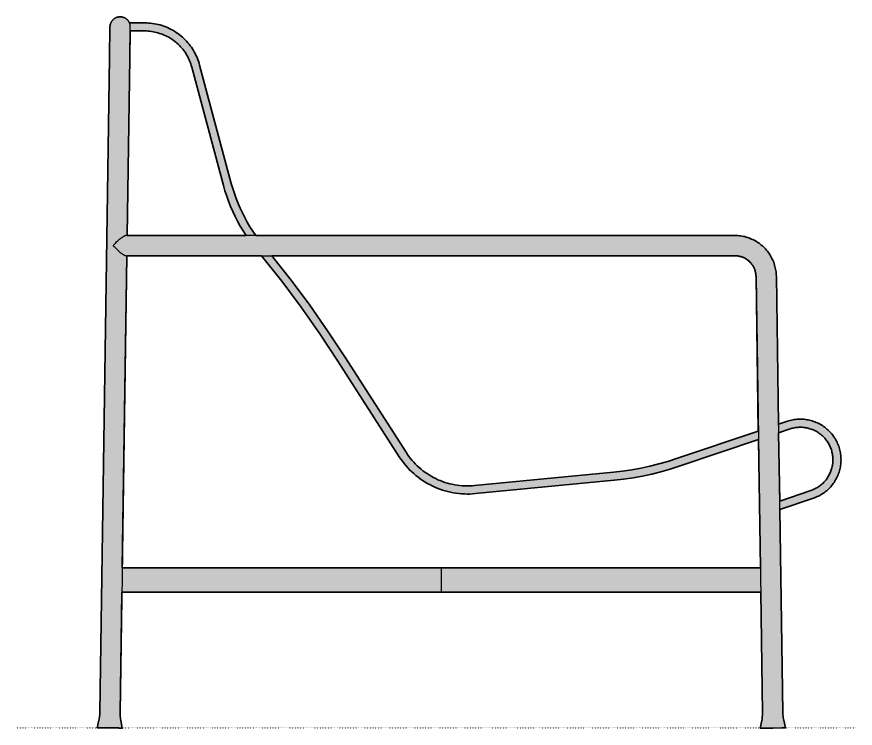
# Model space of a CAD drawing. Header units: millimetres. Extents: x 0 to 2086, y -1158 to 876.
# Drawn here: x 1053 to 2086, y 0 to 876 of the extents above; entities that cross this region are included whole.
import ezdxf

# ---------------------------------------------------------------- set-up
doc = ezdxf.new("R2010")
doc.units = ezdxf.units.MM
doc.linetypes.add('Dots', pattern=[1, 0, -1])
doc.layers.add('Blocks', color=7, linetype='Continuous')
doc.layers.add('Blocks$Fill', color=7, linetype='Continuous', true_color=0xffffff)
for name, color, linetype, lineweight, true_color in [('Blocks$Inner', 7, 'Continuous', 25, 0x007f00), ('Blocks$Outline', 7, 'Continuous', 35, 0xff3f3f), ('Groud', 7, 'Dots', 25, 0x243775)]:
    doc.layers.add(name, color=color, linetype=linetype, lineweight=lineweight, true_color=true_color)

# ---------------------------------------------------------------- blocks, each defined once
blk = doc.blocks.new('Palissade Lounge Chair High Side')
at = {"layer": 'Blocks$Fill', "extrusion": (0, 0, -1)}
h = blk.add_hatch(color=256, dxfattribs=at)
h.paths.add_polyline_path([(-99.1, 0.1), (-101.6, 11.1), (-101.9, 12.7), (-102.1, 14.2), (-102.2, 15.8), (-102.4, 17.4), (-102.4, 19), (-114.9, 863.8), (-115, 864.2), (-115, 864.7), (-115.1, 865.1), (-115.1, 865.5), (-115.2, 865.9), (-115.3, 866.4), (-115.5, 866.8), (-115.6, 867.2), (-115.7, 867.6), (-115.9, 868), (-116.1, 868.4), (-116.2, 868.8), (-116.4, 869.2), (-116.7, 869.5), (-116.9, 869.9), (-117.1, 870.3), (-117.4, 870.6), (-117.6, 870.9), (-117.9, 871.3), (-118.2, 871.6), (-118.5, 871.9), (-118.8, 872.2), (-119.1, 872.5), (-119.4, 872.8), (-119.7, 873.1), (-120.1, 873.3), (-120.4, 873.6), (-120.8, 873.8), (-121.2, 874), (-121.6, 874.2), (-121.9, 874.4), (-122.3, 874.6), (-122.7, 874.8), (-123.1, 874.9), (-123.5, 875.1), (-123.9, 875.2), (-124.3, 875.3), (-124.8, 875.4), (-125.2, 875.5), (-125.6, 875.6), (-126, 875.6), (-126.4, 875.7), (-126.8, 875.7), (-127.2, 875.7), (-127.6, 875.7), (-128, 875.7), (-128.4, 875.7), (-128.8, 875.6), (-129.2, 875.6), (-129.6, 875.5), (-130, 875.4), (-130.4, 875.3), (-130.9, 875.2), (-131.3, 875.1), (-131.7, 875), (-132.1, 874.8), (-132.5, 874.7), (-132.8, 874.5), (-133.2, 874.3), (-133.6, 874.1), (-134, 873.9), (-134.3, 873.6), (-134.7, 873.4), (-135, 873.2), (-135.3, 872.9), (-135.7, 872.6), (-136, 872.3), (-136.3, 872), (-136.6, 871.7), (-136.9, 871.4), (-137.1, 871.1), (-137.4, 870.8), (-137.6, 870.4), (-137.9, 870.1), (-138.1, 869.7), (-138.3, 869.3), (-138.5, 869), (-138.7, 868.6), (-138.9, 868.2), (-160.1, 868.2), (-162.5, 868), (-164.9, 867.8), (-167.3, 867.5), (-169.7, 867.2), (-172.1, 866.7), (-174.4, 866.2), (-176.8, 865.6), (-179.1, 864.9), (-181.4, 864.1), (-183.6, 863.2), (-185.8, 862.3), (-188, 861.3), (-190.2, 860.2), (-192.3, 859.1), (-194.4, 857.8), (-196.4, 856.5), (-198.4, 855.2), (-200.3, 853.7), (-202.2, 852.2), (-204.1, 850.7), (-205.8, 849), (-207.6, 847.4), (-209.2, 845.6), (-210.8, 843.8), (-212.4, 842), (-213.8, 840), (-215.2, 838.1), (-216.6, 836.1), (-217.9, 834), (-219.1, 831.9), (-220.2, 829.8), (-221.2, 827.6), (-222.2, 825.4), (-223.1, 823.2), (-223.9, 820.9), (-224.7, 818.6), (-225.3, 816.3), (-266.2, 664.2), (-268.2, 658), (-270.4, 651.9), (-272.7, 645.9), (-275.3, 640), (-278, 634.1), (-281, 628.4), (-284.1, 622.7), (-287.4, 617.1), (-290.9, 611.7), (-294.6, 606.3), (-886.6, 606.3), (-888.4, 606.2), (-890.1, 606.1), (-891.9, 605.9), (-893.6, 605.6), (-895.4, 605.2), (-897.1, 604.9), (-898.8, 604.4), (-900.5, 603.9), (-902.1, 603.3), (-903.8, 602.7), (-905.4, 602), (-907, 601.3), (-908.6, 600.5), (-910.1, 599.6), (-911.7, 598.7), (-913.1, 597.8), (-914.6, 596.8), (-916, 595.7), (-917.4, 594.6), (-918.7, 593.5), (-920, 592.3), (-921.3, 591), (-922.5, 589.8), (-923.7, 588.4), (-924.8, 587.1), (-925.9, 585.7), (-926.9, 584.2), (-927.8, 582.8), (-928.8, 581.3), (-929.6, 579.7), (-930.5, 578.2), (-931.2, 576.6), (-931.9, 575), (-932.6, 573.3), (-933.2, 571.7), (-933.7, 570), (-934.2, 568.3), (-934.6, 566.6), (-935, 564.9), (-935.3, 563.1), (-935.5, 561.4), (-935.7, 559.6), (-935.8, 557.9), (-935.9, 556.1), (-938.6, 373.8), (-951.3, 378.1), (-952.9, 378.5), (-954.6, 378.9), (-956.3, 379.3), (-958, 379.6), (-959.7, 379.8), (-961.4, 380), (-963.2, 380.1), (-964.9, 380.1), (-966.6, 380.1), (-968.3, 380.1), (-970.1, 380), (-971.8, 379.8), (-973.5, 379.5), (-975.2, 379.2), (-976.9, 378.9), (-978.5, 378.4), (-980.2, 378), (-981.8, 377.4), (-983.5, 376.8), (-985.1, 376.2), (-986.6, 375.5), (-988.2, 374.7), (-989.7, 373.9), (-991.2, 373.1), (-992.7, 372.2), (-994.1, 371.2), (-995.5, 370.2), (-996.9, 369.1), (-998.2, 368), (-999.5, 366.9), (-1000.7, 365.7), (-1001.9, 364.5), (-1003.1, 363.2), (-1004.2, 361.9), (-1005.3, 360.5), (-1006.3, 359.1), (-1007.3, 357.7), (-1008.2, 356.2), (-1009.1, 354.8), (-1009.9, 353.2), (-1010.7, 351.7), (-1011.4, 350.1), (-1012.1, 348.5), (-1012.7, 346.9), (-1013.2, 345.3), (-1013.7, 343.6), (-1014.2, 342), (-1014.5, 340.3), (-1014.9, 338.6), (-1015.1, 336.9), (-1015.3, 335.2), (-1015.5, 333.4), (-1015.5, 331.7), (-1015.6, 330), (-1015.5, 328.3), (-1015.4, 326.5), (-1015.3, 324.8), (-1015.1, 323.1), (-1014.8, 321.4), (-1014.5, 319.7), (-1014.1, 318), (-1013.6, 316.4), (-1013.1, 314.7), (-1012.6, 313.1), (-1011.9, 311.5), (-1011.3, 309.9), (-1010.5, 308.3), (-1009.8, 306.8), (-1008.9, 305.3), (-1008, 303.8), (-1007.1, 302.3), (-1006.1, 300.9), (-1005.1, 299.5), (-1004, 298.2), (-1002.9, 296.9), (-1001.7, 295.6), (-1000.5, 294.4), (-999.2, 293.2), (-997.9, 292), (-996.6, 291), (-995.2, 289.9), (-993.8, 288.9), (-992.4, 288), (-990.9, 287.1), (-989.4, 286.2), (-987.9, 285.4), (-986.3, 284.7), (-984.7, 284), (-983.1, 283.3), (-981.5, 282.8), (-940.1, 268.8), (-943.9, 17.4), (-944, 15.8), (-944.1, 14.2), (-944.4, 12.7), (-944.6, 11.1), (-945, 9.5), (-947.1, 0.1), (-947.1, 0.1), (-947.1, 0.1), (-947.1, 0.1), (-947.1, 0.1), (-947.1, 0.1), (-947.1, 0.1), (-947.1, 0.1), (-947.1, 0.1), (-947.1, 0.1), (-947.1, 0.1), (-947.1, 0.1), (-947.1, 0), (-947, 0), (-947, 0), (-947, 0), (-946.8, 0), (-946.5, 0), (-946, 0), (-942.6, -0.2), (-920.6, -0.5), (-917.2, -0.5), (-916.7, -0.4), (-916.4, -0.4), (-916.3, -0.4), (-916.2, -0.4), (-916.2, -0.4), (-916.2, -0.4), (-916.1, -0.4), (-916.1, -0.4), (-916.1, -0.4), (-916.1, -0.4), (-916.1, -0.4), (-916.1, -0.4), (-916.1, -0.4), (-916.1, -0.4), (-916.1, -0.4), (-916.1, -0.4), (-916.1, -0.4), (-918, 9.1), (-918.3, 10.7), (-918.5, 12.3), (-918.6, 13.9), (-918.8, 15.5), (-918.8, 17.1), (-918.8, 18.6), (-916.6, 167), (-531.8, 167), (-129.6, 167), (-127.4, 17.1), (-127.5, 15.5), (-127.6, 13.9), (-127.8, 12.3), (-128, 10.7), (-128.3, 9.1), (-130.1, -0.4), (-130.1, -0.4), (-130.1, -0.4), (-130.1, -0.4), (-130.1, -0.4), (-130.1, -0.4), (-130.1, -0.4), (-130.1, -0.4), (-130.1, -0.4), (-130.1, -0.4), (-130.1, -0.4), (-130.1, -0.4), (-130, -0.4), (-130, -0.4), (-129.9, -0.3), (-129.5, -0.3), (-129, -0.3), (-125.6, -0.2), (-103.7, 0.2), (-100.2, 0.1), (-99.7, 0.1), (-99.4, 0.1), (-99.3, 0.1), (-99.2, 0.1), (-99.2, 0.1), (-99.2, 0.1), (-99.2, 0.1), (-99.2, 0.1), (-99.1, 0.1), (-99.1, 0.1), (-99.1, 0.1), (-99.1, 0.1), (-99.1, 0.1), (-99.1, 0.1), (-99.1, 0.1)], flags=0)
h.paths.add_polyline_path([(-940, 279.3), (-979.6, 292.7), (-980.9, 293.2), (-982.2, 293.8), (-983.4, 294.4), (-984.6, 295), (-985.8, 295.7), (-987, 296.4), (-988.2, 297.2), (-989.3, 298), (-990.4, 298.8), (-991.5, 299.7), (-992.5, 300.6), (-993.5, 301.5), (-994.5, 302.5), (-995.4, 303.5), (-996.3, 304.6), (-997.2, 305.6), (-998, 306.8), (-998.8, 307.9), (-999.5, 309), (-1000.3, 310.2), (-1000.9, 311.4), (-1001.5, 312.7), (-1002.1, 313.9), (-1002.7, 315.2), (-1003.2, 316.5), (-1003.6, 317.8), (-1004, 319.1), (-1004.4, 320.4), (-1004.7, 321.8), (-1004.9, 323.1), (-1005.2, 324.5), (-1005.3, 325.9), (-1005.5, 327.3), (-1005.5, 328.6), (-1005.6, 330), (-1005.5, 331.4), (-1005.5, 332.8), (-1005.4, 334.2), (-1005.2, 335.5), (-1005, 336.9), (-1004.7, 338.2), (-1004.4, 339.6), (-1004.1, 340.9), (-1003.7, 342.3), (-1003.3, 343.6), (-1002.8, 344.9), (-1002.2, 346.1), (-1001.7, 347.4), (-1001.1, 348.6), (-1000.4, 349.8), (-999.7, 351), (-999, 352.2), (-998.2, 353.3), (-997.4, 354.4), (-996.5, 355.5), (-995.6, 356.6), (-994.7, 357.6), (-993.7, 358.6), (-992.7, 359.5), (-991.7, 360.5), (-990.6, 361.3), (-989.5, 362.2), (-988.4, 363), (-987.3, 363.8), (-986.1, 364.5), (-984.9, 365.2), (-983.7, 365.8), (-982.4, 366.4), (-981.2, 367), (-979.9, 367.5), (-978.6, 368), (-977.3, 368.4), (-975.9, 368.8), (-974.6, 369.1), (-973.3, 369.4), (-971.9, 369.6), (-970.5, 369.8), (-969.2, 370), (-967.8, 370.1), (-966.4, 370.1), (-965, 370.1), (-963.6, 370.1), (-962.3, 370), (-960.9, 369.9), (-959.5, 369.7), (-958.2, 369.5), (-956.8, 369.2), (-955.5, 368.9), (-954.1, 368.5), (-952.8, 368.1), (-938.7, 363.3)], flags=0)
h.paths.add_polyline_path([(-282.5, 606.3), (-275.4, 617.9), (-272.1, 623.8), (-269, 629.8), (-266.1, 636), (-263.4, 642.2), (-261, 648.5), (-258.7, 654.9), (-256.6, 661.3), (-254.8, 667.8), (-215.1, 815.7), (-214.5, 817.7), (-213.8, 819.6), (-213, 821.5), (-212.2, 823.4), (-211.3, 825.3), (-210.3, 827.1), (-209.3, 828.9), (-208.2, 830.7), (-207, 832.4), (-205.8, 834.1), (-204.6, 835.7), (-203.2, 837.3), (-201.9, 838.8), (-200.4, 840.3), (-199, 841.8), (-197.4, 843.2), (-195.9, 844.5), (-194.2, 845.8), (-192.6, 847), (-190.9, 848.2), (-189.1, 849.3), (-187.4, 850.4), (-185.5, 851.4), (-183.7, 852.3), (-181.8, 853.2), (-179.9, 853.9), (-178, 854.7), (-176, 855.3), (-174, 855.9), (-172, 856.5), (-170, 856.9), (-168, 857.3), (-166, 857.6), (-163.9, 857.9), (-161.8, 858.1), (-159.8, 858.2), (-157.7, 858.2), (-139.9, 858.2), (-136.1, 606.3)], flags=0)
h.paths.add_polyline_path([(-913.8, 355), (-804.9, 318.5), (-793.7, 315.3), (-782.3, 312.5), (-770.9, 310.1), (-759.3, 308), (-747.7, 306.3), (-736.1, 305), (-561.7, 288.1), (-558.3, 287.9), (-554.9, 287.9), (-551.5, 288), (-548, 288.2), (-544.6, 288.5), (-541.2, 288.9), (-537.8, 289.5), (-534.5, 290.1), (-531.1, 290.9), (-527.8, 291.8), (-524.6, 292.8), (-521.3, 293.9), (-518.1, 295.2), (-515, 296.5), (-511.8, 297.9), (-508.8, 299.5), (-505.8, 301.1), (-502.8, 302.9), (-500, 304.7), (-497.1, 306.7), (-494.4, 308.7), (-491.7, 310.9), (-489.1, 313.1), (-486.6, 315.4), (-484.1, 317.8), (-481.8, 320.3), (-479.5, 322.9), (-477.3, 325.5), (-475.2, 328.3), (-473.2, 331), (-471.3, 333.9), (-373.6, 485.1), (-350.5, 517.9), (-326.5, 550), (-301.6, 581.3), (-135.8, 581.3), (-130, 197), (-523.1, 197), (-916.2, 197)], flags=0)
h.paths.add_polyline_path([(-314.5, 581.3), (-361, 520.5), (-383, 489.1), (-404.1, 457.1), (-481.5, 336.7), (-483.3, 334.2), (-485.1, 331.8), (-487.1, 329.4), (-489.2, 327.1), (-491.3, 324.8), (-493.5, 322.7), (-495.7, 320.6), (-498.1, 318.6), (-500.5, 316.7), (-503, 314.8), (-505.5, 313.1), (-508.1, 311.4), (-510.8, 309.8), (-513.5, 308.3), (-516.2, 306.9), (-519, 305.6), (-521.8, 304.4), (-524.7, 303.3), (-527.6, 302.3), (-530.6, 301.4), (-533.6, 300.6), (-536.6, 299.9), (-539.6, 299.3), (-542.7, 298.8), (-545.7, 298.4), (-548.8, 298.2), (-551.9, 298), (-555, 297.9), (-558, 297.9), (-561.1, 298.1), (-564.2, 298.3), (-746.5, 316.2), (-757.7, 317.9), (-768.9, 319.9), (-780.1, 322.3), (-791.1, 325), (-802.1, 328.1), (-812.9, 331.6), (-913.7, 365.5), (-910.8, 556.6), (-910.8, 557.5), (-910.7, 558.4), (-910.6, 559.3), (-910.4, 560.2), (-910.2, 561.1), (-910, 561.9), (-909.8, 562.8), (-909.5, 563.7), (-909.2, 564.5), (-908.9, 565.4), (-908.5, 566.2), (-908.1, 567), (-907.7, 567.8), (-907.2, 568.6), (-906.8, 569.3), (-906.3, 570.1), (-905.8, 570.8), (-905.2, 571.5), (-904.6, 572.2), (-904, 572.9), (-903.4, 573.5), (-902.8, 574.2), (-902.1, 574.8), (-901.4, 575.4), (-900.7, 575.9), (-900, 576.5), (-899.3, 577), (-898.5, 577.5), (-897.7, 577.9), (-897, 578.4), (-896.2, 578.8), (-895.3, 579.1), (-894.5, 579.5), (-893.7, 579.8), (-892.8, 580.1), (-892, 580.4), (-891.1, 580.6), (-890.2, 580.8), (-889.3, 581), (-888.4, 581.1), (-887.6, 581.2), (-886.7, 581.3), (-885.8, 581.3), (-884.9, 581.3)], flags=0)
at = {"layer": 'Blocks$Inner'}
for points in [[(136.1, 606.3), (139.4, 825.1), (139.9, 863), (139.9, 863.4), (139.9, 863.8), (139.9, 864.2), (139.8, 864.7), (139.8, 865.1), (139.7, 865.5), (139.6, 865.9), (139.6, 866.3), (139.4, 866.7), (139.3, 867.1), (139.2, 867.4), (139, 867.8), (138.9, 868.2), (138.7, 868.6), (138.5, 869), (138.3, 869.3), (138.1, 869.7), (137.9, 870.1), (137.6, 870.4), (137.4, 870.8), (137.1, 871.1), (136.9, 871.4), (136.6, 871.7), (136.3, 872), (136, 872.3), (135.7, 872.6), (135.3, 872.9), (135, 873.2), (134.7, 873.4), (134.3, 873.6), (134, 873.9), (133.6, 874.1), (133.2, 874.3), (132.8, 874.5), (132.5, 874.7), (132.1, 874.8), (131.7, 875), (131.3, 875.1), (130.9, 875.2), (130.4, 875.3), (130, 875.4), (129.6, 875.5), (129.2, 875.6), (128.8, 875.6), (128.4, 875.7), (128, 875.7), (127.6, 875.7), (127.2, 875.7), (126.8, 875.7), (126.4, 875.7), (126, 875.6), (125.6, 875.6), (125.2, 875.5), (124.8, 875.4), (124.3, 875.3), (123.9, 875.2), (123.5, 875.1), (123.1, 874.9), (122.7, 874.8), (122.3, 874.6), (121.9, 874.4), (121.6, 874.2), (121.2, 874), (120.8, 873.8), (120.4, 873.6), (120.1, 873.3), (119.7, 873.1), (119.4, 872.8), (119.1, 872.5), (118.8, 872.2), (118.5, 871.9), (118.2, 871.6), (117.9, 871.3), (117.6, 870.9), (117.4, 870.6), (117.1, 870.3), (116.9, 869.9), (116.7, 869.5), (116.4, 869.2), (116.2, 868.8), (116.1, 868.4), (115.9, 868), (115.7, 867.6), (115.6, 867.2), (115.5, 866.8), (115.3, 866.4), (115.2, 865.9), (115.1, 865.5), (115.1, 865.1), (115, 864.7), (115, 864.2), (114.9, 863.8), (114.9, 863.4), (114.4, 825.5), (102.4, 19), (102.4, 17.4), (102.2, 15.8), (102.1, 14.2), (101.9, 12.7), (101.6, 11.1), (101.3, 9.5), (99.1, 0.1)], [(294.6, 606.3), (290.9, 611.7), (287.4, 617.1), (284.1, 622.7), (281, 628.4), (278, 634.1), (275.3, 640), (272.7, 645.9), (270.4, 651.9), (268.2, 658), (266.2, 664.2), (264.4, 670.4), (225.3, 816.3), (224.7, 818.6), (223.9, 820.9), (223.1, 823.2), (222.2, 825.4), (221.2, 827.6), (220.2, 829.8), (219.1, 831.9), (217.9, 834), (216.6, 836.1), (215.2, 838.1), (213.8, 840), (212.4, 842), (210.8, 843.8), (209.2, 845.6), (207.6, 847.4), (205.8, 849), (204.1, 850.7), (202.2, 852.2), (200.3, 853.7), (198.4, 855.2), (196.4, 856.5), (194.4, 857.8), (192.3, 859.1), (190.2, 860.2), (188, 861.3), (185.8, 862.3), (183.6, 863.2), (181.4, 864.1), (179.1, 864.9), (176.8, 865.6), (174.4, 866.2), (172.1, 866.7), (169.7, 867.2), (167.3, 867.5), (164.9, 867.8), (162.5, 868), (160.1, 868.2), (157.7, 868.2), (138.9, 868.2)], [(282.5, 606.3), (278.8, 612), (275.4, 617.9), (272.1, 623.8), (269, 629.8), (266.1, 636), (263.4, 642.2), (261, 648.5), (258.7, 654.9), (256.6, 661.3), (254.8, 667.8), (215.7, 813.7), (215.1, 815.7), (214.5, 817.7), (213.8, 819.6), (213, 821.5), (212.2, 823.4), (211.3, 825.3), (210.3, 827.1), (209.3, 828.9), (208.2, 830.7), (207, 832.4), (205.8, 834.1), (204.6, 835.7), (203.2, 837.3), (201.9, 838.8), (200.4, 840.3), (199, 841.8), (197.4, 843.2), (195.9, 844.5), (194.2, 845.8), (192.6, 847), (190.9, 848.2), (189.1, 849.3), (187.4, 850.4), (185.5, 851.4), (183.7, 852.3), (181.8, 853.2), (179.9, 853.9), (178, 854.7), (176, 855.3), (174, 855.9), (172, 856.5), (170, 856.9), (168, 857.3), (166, 857.6), (163.9, 857.9), (161.8, 858.1), (159.8, 858.2), (157.7, 858.2), (139.9, 858.2)], [(916.1, -0.4), (916.1, -0.4), (916.1, -0.4), (916.1, -0.4), (916.1, -0.4), (916.1, -0.4), (916.1, -0.4), (916.1, -0.4), (916.1, -0.4), (916.1, -0.4), (916.2, -0.4), (916.2, -0.4), (916.2, -0.4), (916.3, -0.4), (916.4, -0.3), (916.7, -0.3), (917.2, -0.3), (920.6, -0.2), (931.6, 0.1), (942.6, 0.2), (946, 0.1), (946.5, 0.1), (946.8, 0.1), (947, 0.1), (947, 0.1), (947, 0.1), (947.1, 0.1), (947.1, 0.1), (947.1, 0.1), (947.1, 0.1), (947.1, 0.1), (947.1, 0.1), (947.1, 0.1), (947.1, 0.1), (947.1, 0.1), (947.1, 0.1), (947.1, 0.1), (947.1, 0.1), (945, 9.5), (944.6, 11.1), (944.4, 12.7), (944.1, 14.2), (944, 15.8), (943.9, 17.4), (943.8, 19), (935.9, 556.1), (935.8, 557.9), (935.7, 559.6), (935.5, 561.4), (935.3, 563.1), (935, 564.9), (934.6, 566.6), (934.2, 568.3), (933.7, 570), (933.2, 571.7), (932.6, 573.3), (931.9, 575), (931.2, 576.6), (930.5, 578.2), (929.6, 579.7), (928.8, 581.3), (927.8, 582.8), (926.9, 584.2), (925.9, 585.7), (924.8, 587.1), (923.7, 588.4), (922.5, 589.8), (921.3, 591), (920, 592.3), (918.7, 593.5), (917.4, 594.6), (916, 595.7), (914.6, 596.8), (913.1, 597.8), (911.7, 598.7), (910.1, 599.6), (908.6, 600.5), (907, 601.3), (905.4, 602), (903.8, 602.7), (902.1, 603.3), (900.5, 603.9), (898.8, 604.4), (897.1, 604.9), (895.4, 605.2), (893.6, 605.6), (891.9, 605.9), (890.1, 606.1), (888.4, 606.2), (886.6, 606.3), (884.9, 606.3), (217.3, 606.3), (198.6, 606.3), (135.1, 606.3), (135, 606.3), (135, 606.3), (134.9, 606.3), (134.8, 606.3), (134.7, 606.3), (134.7, 606.3), (134.6, 606.3), (134.5, 606.3), (134.5, 606.3), (134.4, 606.2), (134.2, 606.2), (134.1, 606.2), (134, 606.1), (133.8, 606), (133.6, 606), (133.4, 605.9), (133.2, 605.8), (132.8, 605.6), (132.4, 605.4), (131.9, 605.1), (131.4, 604.9), (131, 604.6), (130.5, 604.3), (130, 603.9), (129.4, 603.5), (128.3, 602.8), (127.1, 601.8), (125.9, 600.8), (124.7, 599.8), (123.6, 598.8), (122.3, 597.7), (121.1, 596.5), (119.9, 595.3), (118.8, 594.1), (119, 593.8), (120.1, 592.6), (121.3, 591.4), (122.5, 590.2), (123.7, 589), (124.9, 588), (126, 587), (127.2, 586), (128.4, 585), (129.5, 584.2), (130.5, 583.5), (131, 583.1), (131.4, 582.9), (131.9, 582.6), (132.3, 582.3), (132.7, 582.1), (132.9, 582), (133.1, 581.9), (133.3, 581.8), (133.4, 581.7), (133.6, 581.7), (133.8, 581.6), (134, 581.5), (134.1, 581.5), (134.2, 581.5), (134.3, 581.4), (134.4, 581.4), (134.4, 581.4), (134.5, 581.4), (134.6, 581.4), (134.6, 581.4), (134.7, 581.4), (134.7, 581.3), (134.8, 581.3), (134.9, 581.3), (134.9, 581.3), (198.6, 581.3), (217.3, 581.3), (884.9, 581.3), (885.8, 581.3), (886.7, 581.3), (887.6, 581.2), (888.4, 581.1), (889.3, 581), (890.2, 580.8), (891.1, 580.6), (892, 580.4), (892.8, 580.1), (893.7, 579.8), (894.5, 579.5), (895.3, 579.1), (896.2, 578.8), (897, 578.4), (897.7, 577.9), (898.5, 577.5), (899.3, 577), (900, 576.5), (900.7, 575.9), (901.4, 575.4), (902.1, 574.8), (902.8, 574.2), (903.4, 573.5), (904, 572.9), (904.6, 572.2), (905.2, 571.5), (905.8, 570.8), (906.3, 570.1), (906.8, 569.3), (907.2, 568.6), (907.7, 567.8), (908.1, 567), (908.5, 566.2), (908.9, 565.4), (909.2, 564.5), (909.5, 563.7), (909.8, 562.8), (910, 561.9), (910.2, 561.1), (910.4, 560.2), (910.6, 559.3), (910.7, 558.4), (910.8, 557.5), (910.8, 556.6), (910.9, 555.7), (918.8, 18.6), (918.8, 17.1), (918.8, 15.5), (918.6, 13.9), (918.5, 12.3), (918.3, 10.7), (918, 9.1), (916.1, -0.4), (916.1, -0.4), (916.1, -0.4), (916.1, -0.4), (916.1, -0.4), (916.1, -0.4), (916.1, -0.4), (916.1, -0.4), (916.1, -0.4), (916.1, -0.4), (916.1, -0.4), (916.2, -0.4), (916.2, -0.4), (916.2, -0.4), (916.3, -0.4), (916.4, -0.4), (916.7, -0.4), (917.2, -0.5), (920.6, -0.5), (931.6, -0.4), (942.6, -0.2), (946, 0), (946.5, 0), (946.8, 0), (947, 0), (947, 0), (947, 0), (947.1, 0), (947.1, 0.1), (947.1, 0.1), (947.1, 0.1), (947.1, 0.1), (947.1, 0.1), (947.1, 0.1), (947.1, 0.1), (947.1, 0.1), (947.1, 0.1), (947.1, 0.1)], [(135.8, 581.3), (127.4, 18.6), (127.4, 17.1), (127.5, 15.5), (127.6, 13.9), (127.8, 12.3), (128, 10.7), (128.3, 9.1), (130.1, -0.4), (130.1, -0.4), (130.1, -0.4), (130.1, -0.4), (130.1, -0.4), (130.1, -0.4), (130.1, -0.4), (130.1, -0.4), (130.1, -0.4), (130.1, -0.4), (130.1, -0.4), (130.1, -0.4), (130, -0.4), (130, -0.4), (129.9, -0.3), (129.5, -0.3), (129, -0.3), (125.6, -0.2), (103.7, 0.2), (100.2, 0.1), (99.7, 0.1), (99.4, 0.1), (99.3, 0.1), (99.2, 0.1), (99.2, 0.1), (99.2, 0.1), (99.2, 0.1), (99.2, 0.1), (99.1, 0.1), (99.1, 0.1), (99.1, 0.1), (99.1, 0.1), (99.1, 0.1), (99.1, 0.1), (99.1, 0.1), (99.1, 0.1), (99.1, 0.1), (99.1, 0.1), (99.1, 0.1), (99.1, 0.1), (99.1, 0.1), (99.1, 0.1), (99.1, 0.1), (99.2, 0.1), (99.2, 0.1), (99.2, 0), (99.2, 0), (99.2, 0), (99.3, 0), (99.4, 0), (99.7, 0), (100.2, 0), (103.7, -0.2), (125.6, -0.5), (129, -0.5), (129.5, -0.4), (129.9, -0.4), (130, -0.4), (130, -0.4), (130.1, -0.4), (130.1, -0.4), (130.1, -0.4), (130.1, -0.4), (130.1, -0.4), (130.1, -0.4), (130.1, -0.4), (130.1, -0.4), (130.1, -0.4), (130.1, -0.4), (130.1, -0.4), (130.1, -0.4)], [(913.8, 355), (816.1, 322.1), (804.9, 318.5), (793.7, 315.3), (782.3, 312.5), (770.9, 310.1), (759.3, 308), (747.7, 306.3), (736.1, 305), (565.2, 288.4), (561.7, 288.1), (558.3, 287.9), (554.9, 287.9), (551.5, 288), (548, 288.2), (544.6, 288.5), (541.2, 288.9), (537.8, 289.5), (534.5, 290.1), (531.1, 290.9), (527.8, 291.8), (524.6, 292.8), (521.3, 293.9), (518.1, 295.2), (515, 296.5), (511.8, 297.9), (508.8, 299.5), (505.8, 301.1), (502.8, 302.9), (500, 304.7), (497.1, 306.7), (494.4, 308.7), (491.7, 310.9), (489.1, 313.1), (486.6, 315.4), (484.1, 317.8), (481.8, 320.3), (479.5, 322.9), (477.3, 325.5), (475.2, 328.3), (473.2, 331), (471.3, 333.9), (395.7, 451.7), (373.6, 485.1), (350.5, 517.9), (326.5, 550), (301.6, 581.3)], [(913.7, 365.5), (812.9, 331.6), (802.1, 328.1), (791.1, 325), (780.1, 322.3), (768.9, 319.9), (757.7, 317.9), (746.5, 316.2), (735.1, 314.9), (564.2, 298.3), (561.1, 298.1), (558, 297.9), (555, 297.9), (551.9, 298), (548.8, 298.2), (545.7, 298.4), (542.7, 298.8), (539.6, 299.3), (536.6, 299.9), (533.6, 300.6), (530.6, 301.4), (527.6, 302.3), (524.7, 303.3), (521.8, 304.4), (519, 305.6), (516.2, 306.9), (513.5, 308.3), (510.8, 309.8), (508.1, 311.4), (505.5, 313.1), (503, 314.8), (500.5, 316.7), (498.1, 318.6), (495.7, 320.6), (493.5, 322.7), (491.3, 324.8), (489.2, 327.1), (487.1, 329.4), (485.1, 331.8), (483.3, 334.2), (481.5, 336.7), (479.7, 339.3), (404.1, 457.1), (383, 489.1), (361, 520.5), (338.1, 551.2), (314.5, 581.3)], [(940.1, 268.8), (981.5, 282.8), (983.1, 283.3), (984.7, 284), (986.3, 284.7), (987.9, 285.4), (989.4, 286.2), (990.9, 287.1), (992.4, 288), (993.8, 288.9), (995.2, 289.9), (996.6, 291), (997.9, 292), (999.2, 293.2), (1000.5, 294.4), (1001.7, 295.6), (1002.9, 296.9), (1004, 298.2), (1005.1, 299.5), (1006.1, 300.9), (1007.1, 302.3), (1008, 303.8), (1008.9, 305.3), (1009.8, 306.8), (1010.5, 308.3), (1011.3, 309.9), (1011.9, 311.5), (1012.6, 313.1), (1013.1, 314.7), (1013.6, 316.4), (1014.1, 318), (1014.5, 319.7), (1014.8, 321.4), (1015.1, 323.1), (1015.3, 324.8), (1015.4, 326.5), (1015.5, 328.3), (1015.6, 330), (1015.5, 331.7), (1015.5, 333.4), (1015.3, 335.2), (1015.1, 336.9), (1014.9, 338.6), (1014.5, 340.3), (1014.2, 342), (1013.7, 343.6), (1013.2, 345.3), (1012.7, 346.9), (1012.1, 348.5), (1011.4, 350.1), (1010.7, 351.7), (1009.9, 353.2), (1009.1, 354.8), (1008.2, 356.2), (1007.3, 357.7), (1006.3, 359.1), (1005.3, 360.5), (1004.2, 361.9), (1003.1, 363.2), (1001.9, 364.5), (1000.7, 365.7), (999.5, 366.9), (998.2, 368), (996.9, 369.1), (995.5, 370.2), (994.1, 371.2), (992.7, 372.2), (991.2, 373.1), (989.7, 373.9), (988.2, 374.7), (986.6, 375.5), (985.1, 376.2), (983.5, 376.8), (981.8, 377.4), (980.2, 378), (978.5, 378.4), (976.9, 378.9), (975.2, 379.2), (973.5, 379.5), (971.8, 379.8), (970.1, 380), (968.3, 380.1), (966.6, 380.1), (964.9, 380.1), (963.2, 380.1), (961.4, 380), (959.7, 379.8), (958, 379.6), (956.3, 379.3), (954.6, 378.9), (952.9, 378.5), (951.3, 378.1), (949.6, 377.5), (938.6, 373.8)], [(940, 279.3), (978.3, 292.2), (979.6, 292.7), (980.9, 293.2), (982.2, 293.8), (983.4, 294.4), (984.6, 295), (985.8, 295.7), (987, 296.4), (988.2, 297.2), (989.3, 298), (990.4, 298.8), (991.5, 299.7), (992.5, 300.6), (993.5, 301.5), (994.5, 302.5), (995.4, 303.5), (996.3, 304.6), (997.2, 305.6), (998, 306.8), (998.8, 307.9), (999.5, 309), (1000.3, 310.2), (1000.9, 311.4), (1001.5, 312.7), (1002.1, 313.9), (1002.7, 315.2), (1003.2, 316.5), (1003.6, 317.8), (1004, 319.1), (1004.4, 320.4), (1004.7, 321.8), (1004.9, 323.1), (1005.2, 324.5), (1005.3, 325.9), (1005.5, 327.3), (1005.5, 328.6), (1005.6, 330), (1005.5, 331.4), (1005.5, 332.8), (1005.4, 334.2), (1005.2, 335.5), (1005, 336.9), (1004.7, 338.2), (1004.4, 339.6), (1004.1, 340.9), (1003.7, 342.3), (1003.3, 343.6), (1002.8, 344.9), (1002.2, 346.1), (1001.7, 347.4), (1001.1, 348.6), (1000.4, 349.8), (999.7, 351), (999, 352.2), (998.2, 353.3), (997.4, 354.4), (996.5, 355.5), (995.6, 356.6), (994.7, 357.6), (993.7, 358.6), (992.7, 359.5), (991.7, 360.5), (990.6, 361.3), (989.5, 362.2), (988.4, 363), (987.3, 363.8), (986.1, 364.5), (984.9, 365.2), (983.7, 365.8), (982.4, 366.4), (981.2, 367), (979.9, 367.5), (978.6, 368), (977.3, 368.4), (975.9, 368.8), (974.6, 369.1), (973.3, 369.4), (971.9, 369.6), (970.5, 369.8), (969.2, 370), (967.8, 370.1), (966.4, 370.1), (965, 370.1), (963.6, 370.1), (962.3, 370), (960.9, 369.9), (959.5, 369.7), (958.2, 369.5), (956.8, 369.2), (955.5, 368.9), (954.1, 368.5), (952.8, 368.1), (938.7, 363.3)], [(130, 197), (523.1, 197)], [(916.2, 197), (523.1, 197), (523.1, 167)], [(916.6, 167), (531.8, 167), (523.1, 167), (513.4, 167), (129.6, 167)]]:
    blk.add_lwpolyline(points, dxfattribs=at)
at = {"layer": 'Blocks$Outline'}
for points in [[(99.1, 0.1), (101.3, 9.5), (101.6, 11.1), (101.9, 12.7), (102.1, 14.2), (102.2, 15.8), (102.4, 17.4), (102.4, 19), (114.4, 825.5), (114.9, 863.4), (114.9, 863.8), (115, 864.2), (115, 864.7), (115.1, 865.1), (115.1, 865.5), (115.2, 865.9), (115.3, 866.4), (115.5, 866.8), (115.6, 867.2), (115.7, 867.6), (115.9, 868), (116.1, 868.4), (116.2, 868.8), (116.4, 869.2), (116.7, 869.5), (116.9, 869.9), (117.1, 870.3), (117.4, 870.6), (117.6, 870.9), (117.9, 871.3), (118.2, 871.6), (118.5, 871.9), (118.8, 872.2), (119.1, 872.5), (119.4, 872.8), (119.7, 873.1), (120.1, 873.3), (120.4, 873.6), (120.8, 873.8), (121.2, 874), (121.6, 874.2), (121.9, 874.4), (122.3, 874.6), (122.7, 874.8), (123.1, 874.9), (123.5, 875.1), (123.9, 875.2), (124.3, 875.3), (124.8, 875.4), (125.2, 875.5), (125.6, 875.6), (126, 875.6), (126.4, 875.7), (126.8, 875.7), (127.2, 875.7), (127.6, 875.7), (128, 875.7), (128.4, 875.7), (128.8, 875.6), (129.2, 875.6), (129.6, 875.5), (130, 875.4), (130.4, 875.3), (130.9, 875.2), (131.3, 875.1), (131.7, 875), (132.1, 874.8), (132.5, 874.7), (132.8, 874.5), (133.2, 874.3), (133.6, 874.1), (134, 873.9), (134.3, 873.6), (134.7, 873.4), (135, 873.2), (135.3, 872.9), (135.7, 872.6), (136, 872.3), (136.3, 872), (136.6, 871.7), (136.9, 871.4), (137.1, 871.1), (137.4, 870.8), (137.6, 870.4), (137.9, 870.1), (138.1, 869.7), (138.3, 869.3), (138.5, 869), (138.7, 868.6), (138.9, 868.2)], [(138.9, 868.2), (157.7, 868.2), (160.1, 868.2), (162.5, 868), (164.9, 867.8), (167.3, 867.5), (169.7, 867.2), (172.1, 866.7), (174.4, 866.2), (176.8, 865.6), (179.1, 864.9), (181.4, 864.1), (183.6, 863.2), (185.8, 862.3), (188, 861.3), (190.2, 860.2), (192.3, 859.1), (194.4, 857.8), (196.4, 856.5), (198.4, 855.2), (200.3, 853.7), (202.2, 852.2), (204.1, 850.7), (205.8, 849), (207.6, 847.4), (209.2, 845.6), (210.8, 843.8), (212.4, 842), (213.8, 840), (215.2, 838.1), (216.6, 836.1), (217.9, 834), (219.1, 831.9), (220.2, 829.8), (221.2, 827.6), (222.2, 825.4), (223.1, 823.2), (223.9, 820.9), (224.7, 818.6), (225.3, 816.3), (264.4, 670.4), (266.2, 664.2), (268.2, 658), (270.4, 651.9), (272.7, 645.9), (275.3, 640), (278, 634.1), (281, 628.4), (284.1, 622.7), (287.4, 617.1), (290.9, 611.7), (294.6, 606.3)], [(139.9, 858.2), (139.4, 825.1), (136.1, 606.3)], [(282.5, 606.3), (278.8, 612), (275.4, 617.9), (272.1, 623.8), (269, 629.8), (266.1, 636), (263.4, 642.2), (261, 648.5), (258.7, 654.9), (256.6, 661.3), (254.8, 667.8), (215.7, 813.7), (215.1, 815.7), (214.5, 817.7), (213.8, 819.6), (213, 821.5), (212.2, 823.4), (211.3, 825.3), (210.3, 827.1), (209.3, 828.9), (208.2, 830.7), (207, 832.4), (205.8, 834.1), (204.6, 835.7), (203.2, 837.3), (201.9, 838.8), (200.4, 840.3), (199, 841.8), (197.4, 843.2), (195.9, 844.5), (194.2, 845.8), (192.6, 847), (190.9, 848.2), (189.1, 849.3), (187.4, 850.4), (185.5, 851.4), (183.7, 852.3), (181.8, 853.2), (179.9, 853.9), (178, 854.7), (176, 855.3), (174, 855.9), (172, 856.5), (170, 856.9), (168, 857.3), (166, 857.6), (163.9, 857.9), (161.8, 858.1), (159.8, 858.2), (157.7, 858.2), (139.9, 858.2)], [(136.1, 606.3), (198.6, 606.3), (217.3, 606.3), (282.5, 606.3)], [(294.6, 606.3), (884.9, 606.3), (886.6, 606.3), (888.4, 606.2), (890.1, 606.1), (891.9, 605.9), (893.6, 605.6), (895.4, 605.2), (897.1, 604.9), (898.8, 604.4), (900.5, 603.9), (902.1, 603.3), (903.8, 602.7), (905.4, 602), (907, 601.3), (908.6, 600.5), (910.1, 599.6), (911.7, 598.7), (913.1, 597.8), (914.6, 596.8), (916, 595.7), (917.4, 594.6), (918.7, 593.5), (920, 592.3), (921.3, 591), (922.5, 589.8), (923.7, 588.4), (924.8, 587.1), (925.9, 585.7), (926.9, 584.2), (927.8, 582.8), (928.8, 581.3), (929.6, 579.7), (930.5, 578.2), (931.2, 576.6), (931.9, 575), (932.6, 573.3), (933.2, 571.7), (933.7, 570), (934.2, 568.3), (934.6, 566.6), (935, 564.9), (935.3, 563.1), (935.5, 561.4), (935.7, 559.6), (935.8, 557.9), (935.9, 556.1), (938.6, 373.8)], [(135.8, 581.3), (130, 197)], [(301.6, 581.3), (217.3, 581.3), (198.6, 581.3), (135.8, 581.3)], [(913.8, 355), (816.1, 322.1), (804.9, 318.5), (793.7, 315.3), (782.3, 312.5), (770.9, 310.1), (759.3, 308), (747.7, 306.3), (736.1, 305), (565.2, 288.4), (561.7, 288.1), (558.3, 287.9), (554.9, 287.9), (551.5, 288), (548, 288.2), (544.6, 288.5), (541.2, 288.9), (537.8, 289.5), (534.5, 290.1), (531.1, 290.9), (527.8, 291.8), (524.6, 292.8), (521.3, 293.9), (518.1, 295.2), (515, 296.5), (511.8, 297.9), (508.8, 299.5), (505.8, 301.1), (502.8, 302.9), (500, 304.7), (497.1, 306.7), (494.4, 308.7), (491.7, 310.9), (489.1, 313.1), (486.6, 315.4), (484.1, 317.8), (481.8, 320.3), (479.5, 322.9), (477.3, 325.5), (475.2, 328.3), (473.2, 331), (471.3, 333.9), (395.7, 451.7), (373.6, 485.1), (350.5, 517.9), (326.5, 550), (301.6, 581.3)], [(314.5, 581.3), (338.1, 551.2), (361, 520.5), (383, 489.1), (404.1, 457.1), (479.7, 339.3), (481.5, 336.7), (483.3, 334.2), (485.1, 331.8), (487.1, 329.4), (489.2, 327.1), (491.3, 324.8), (493.5, 322.7), (495.7, 320.6), (498.1, 318.6), (500.5, 316.7), (503, 314.8), (505.5, 313.1), (508.1, 311.4), (510.8, 309.8), (513.5, 308.3), (516.2, 306.9), (519, 305.6), (521.8, 304.4), (524.7, 303.3), (527.6, 302.3), (530.6, 301.4), (533.6, 300.6), (536.6, 299.9), (539.6, 299.3), (542.7, 298.8), (545.7, 298.4), (548.8, 298.2), (551.9, 298), (555, 297.9), (558, 297.9), (561.1, 298.1), (564.2, 298.3), (735.1, 314.9), (746.5, 316.2), (757.7, 317.9), (768.9, 319.9), (780.1, 322.3), (791.1, 325), (802.1, 328.1), (812.9, 331.6), (913.7, 365.5)], [(913.7, 365.5), (910.9, 555.7), (910.8, 556.6), (910.8, 557.5), (910.7, 558.4), (910.6, 559.3), (910.4, 560.2), (910.2, 561.1), (910, 561.9), (909.8, 562.8), (909.5, 563.7), (909.2, 564.5), (908.9, 565.4), (908.5, 566.2), (908.1, 567), (907.7, 567.8), (907.2, 568.6), (906.8, 569.3), (906.3, 570.1), (905.8, 570.8), (905.2, 571.5), (904.6, 572.2), (904, 572.9), (903.4, 573.5), (902.8, 574.2), (902.1, 574.8), (901.4, 575.4), (900.7, 575.9), (900, 576.5), (899.3, 577), (898.5, 577.5), (897.7, 577.9), (897, 578.4), (896.2, 578.8), (895.3, 579.1), (894.5, 579.5), (893.7, 579.8), (892.8, 580.1), (892, 580.4), (891.1, 580.6), (890.2, 580.8), (889.3, 581), (888.4, 581.1), (887.6, 581.2), (886.7, 581.3), (885.8, 581.3), (884.9, 581.3), (314.5, 581.3)], [(938.6, 373.8), (949.6, 377.5), (951.3, 378.1), (952.9, 378.5), (954.6, 378.9), (956.3, 379.3), (958, 379.6), (959.7, 379.8), (961.4, 380), (963.2, 380.1), (964.9, 380.1), (966.6, 380.1), (968.3, 380.1), (970.1, 380), (971.8, 379.8), (973.5, 379.5), (975.2, 379.2), (976.9, 378.9), (978.5, 378.4), (980.2, 378), (981.8, 377.4), (983.5, 376.8), (985.1, 376.2), (986.6, 375.5), (988.2, 374.7), (989.7, 373.9), (991.2, 373.1), (992.7, 372.2), (994.1, 371.2), (995.5, 370.2), (996.9, 369.1), (998.2, 368), (999.5, 366.9), (1000.7, 365.7), (1001.9, 364.5), (1003.1, 363.2), (1004.2, 361.9), (1005.3, 360.5), (1006.3, 359.1), (1007.3, 357.7), (1008.2, 356.2), (1009.1, 354.8), (1009.9, 353.2), (1010.7, 351.7), (1011.4, 350.1), (1012.1, 348.5), (1012.7, 346.9), (1013.2, 345.3), (1013.7, 343.6), (1014.2, 342), (1014.5, 340.3), (1014.9, 338.6), (1015.1, 336.9), (1015.3, 335.2), (1015.5, 333.4), (1015.5, 331.7), (1015.6, 330), (1015.5, 328.3), (1015.4, 326.5), (1015.3, 324.8), (1015.1, 323.1), (1014.8, 321.4), (1014.5, 319.7), (1014.1, 318), (1013.6, 316.4), (1013.1, 314.7), (1012.6, 313.1), (1011.9, 311.5), (1011.3, 309.9), (1010.5, 308.3), (1009.8, 306.8), (1008.9, 305.3), (1008, 303.8), (1007.1, 302.3), (1006.1, 300.9), (1005.1, 299.5), (1004, 298.2), (1002.9, 296.9), (1001.7, 295.6), (1000.5, 294.4), (999.2, 293.2), (997.9, 292), (996.6, 291), (995.2, 289.9), (993.8, 288.9), (992.4, 288), (990.9, 287.1), (989.4, 286.2), (987.9, 285.4), (986.3, 284.7), (984.7, 284), (983.1, 283.3), (981.5, 282.8), (940.1, 268.8)], [(940, 279.3), (978.3, 292.2), (979.6, 292.7), (980.9, 293.2), (982.2, 293.8), (983.4, 294.4), (984.6, 295), (985.8, 295.7), (987, 296.4), (988.2, 297.2), (989.3, 298), (990.4, 298.8), (991.5, 299.7), (992.5, 300.6), (993.5, 301.5), (994.5, 302.5), (995.4, 303.5), (996.3, 304.6), (997.2, 305.6), (998, 306.8), (998.8, 307.9), (999.5, 309), (1000.3, 310.2), (1000.9, 311.4), (1001.5, 312.7), (1002.1, 313.9), (1002.7, 315.2), (1003.2, 316.5), (1003.6, 317.8), (1004, 319.1), (1004.4, 320.4), (1004.7, 321.8), (1004.9, 323.1), (1005.2, 324.5), (1005.3, 325.9), (1005.5, 327.3), (1005.5, 328.6), (1005.6, 330), (1005.5, 331.4), (1005.5, 332.8), (1005.4, 334.2), (1005.2, 335.5), (1005, 336.9), (1004.7, 338.2), (1004.4, 339.6), (1004.1, 340.9), (1003.7, 342.3), (1003.3, 343.6), (1002.8, 344.9), (1002.2, 346.1), (1001.7, 347.4), (1001.1, 348.6), (1000.4, 349.8), (999.7, 351), (999, 352.2), (998.2, 353.3), (997.4, 354.4), (996.5, 355.5), (995.6, 356.6), (994.7, 357.6), (993.7, 358.6), (992.7, 359.5), (991.7, 360.5), (990.6, 361.3), (989.5, 362.2), (988.4, 363), (987.3, 363.8), (986.1, 364.5), (984.9, 365.2), (983.7, 365.8), (982.4, 366.4), (981.2, 367), (979.9, 367.5), (978.6, 368), (977.3, 368.4), (975.9, 368.8), (974.6, 369.1), (973.3, 369.4), (971.9, 369.6), (970.5, 369.8), (969.2, 370), (967.8, 370.1), (966.4, 370.1), (965, 370.1), (963.6, 370.1), (962.3, 370), (960.9, 369.9), (959.5, 369.7), (958.2, 369.5), (956.8, 369.2), (955.5, 368.9), (954.1, 368.5), (952.8, 368.1), (938.7, 363.3)], [(938.7, 363.3), (940, 279.3)], [(916.2, 197), (913.8, 355)], [(940.1, 268.8), (943.8, 19), (943.9, 17.4), (944, 15.8), (944.1, 14.2), (944.4, 12.7), (944.6, 11.1), (945, 9.5), (947.1, 0.1), (947.1, 0.1)], [(130, 197), (523.1, 197)], [(523.1, 197), (916.2, 197)], [(129.6, 167), (127.4, 18.6), (127.4, 17.1), (127.5, 15.5), (127.6, 13.9), (127.8, 12.3), (128, 10.7), (128.3, 9.1), (130.1, -0.4), (130.1, -0.4), (130.1, -0.4), (130.1, -0.4), (130.1, -0.4), (130.1, -0.4), (130.1, -0.4), (130.1, -0.4), (130.1, -0.4), (130.1, -0.4), (130.1, -0.4), (130.1, -0.4), (130, -0.4), (130, -0.4), (129.9, -0.3), (129.5, -0.3), (129, -0.3), (125.6, -0.2), (103.7, 0.2), (100.2, 0.1), (99.7, 0.1), (99.4, 0.1), (99.3, 0.1), (99.2, 0.1), (99.2, 0.1), (99.2, 0.1), (99.2, 0.1), (99.2, 0.1), (99.1, 0.1), (99.1, 0.1), (99.1, 0.1), (99.1, 0.1), (99.1, 0.1), (99.1, 0.1), (99.1, 0.1), (99.1, 0.1)], [(531.8, 167), (523.1, 167), (513.4, 167), (129.6, 167)], [(916.6, 167), (531.8, 167)], [(947.1, 0.1), (947.1, 0.1), (947.1, 0.1), (947.1, 0.1), (947.1, 0.1), (947.1, 0.1), (947.1, 0.1), (947.1, 0.1), (947.1, 0.1), (947.1, 0.1), (947.1, 0), (947, 0), (947, 0), (947, 0), (946.8, 0), (946.5, 0), (946, 0), (942.6, -0.2), (931.6, -0.4), (920.6, -0.5), (917.2, -0.5), (916.7, -0.4), (916.4, -0.4), (916.3, -0.4), (916.2, -0.4), (916.2, -0.4), (916.2, -0.4), (916.1, -0.4), (916.1, -0.4), (916.1, -0.4), (916.1, -0.4), (916.1, -0.4), (916.1, -0.4), (916.1, -0.4), (916.1, -0.4), (916.1, -0.4), (916.1, -0.4), (916.1, -0.4), (918, 9.1), (918.3, 10.7), (918.5, 12.3), (918.6, 13.9), (918.8, 15.5), (918.8, 17.1), (918.8, 18.6), (916.6, 167)], [(947.1, 0.1), (947.1, 0.1)]]:
    blk.add_lwpolyline(points, dxfattribs=at)

msp = doc.modelspace()

# ---------------------------------------------------------------- linework, layer by layer
at = {"layer": 'Groud'}
msp.add_lwpolyline([(1052.7, 0), (2085.8, 0)], dxfattribs=at)

# ---------------------------------------------------------------- block references
at = {"layer": 'Blocks'}
msp.add_blockref('Palissade Lounge Chair High Side', (1052.7, 0), dxfattribs=at)

doc.saveas('drawing.dxf')
